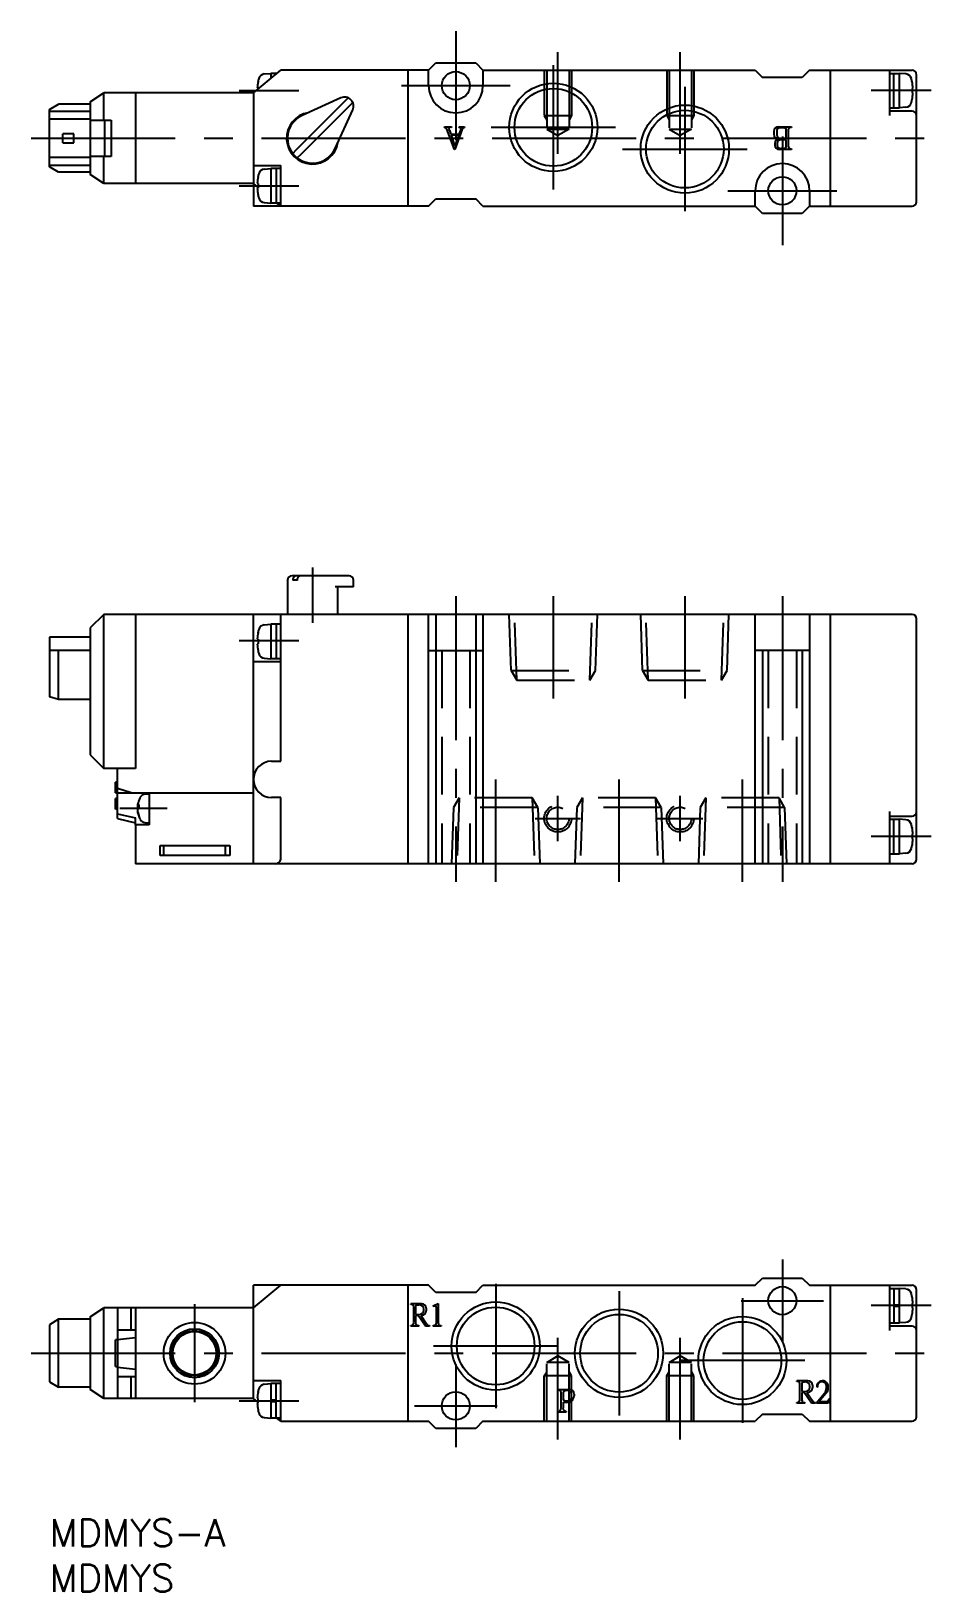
# Model space of a CAD drawing. Extents: x -2 to 98, y -8 to 164.
import ezdxf

# ---------------------------------------------------------------- set-up
doc = ezdxf.new("R2010")
doc.units = 0
doc.header["$LTSCALE"] = 0.5
doc.linetypes.add('CENTER', pattern=[50.8, 31.75, -6.35, 6.35, -6.35])
doc.linetypes.add('DASHED', pattern=[19.05, 12.7, -6.35])
for name, color, linetype in [('MSM_CENTER', 1, 'CENTER'), ('MSM_CONTINUOUS', 7, 'CONTINUOUS'), ('MSM_DASHED', 4, 'DASHED'), ('MSM_NARROW', 5, 'CONTINUOUS'), ('MSM_PART_NUMBER', 7, 'CONTINUOUS')]:
    doc.layers.add(name, color=color, linetype=linetype)
doc.styles.get("Standard").update_dxf_attribs({"font": 'txt.shx', "height": 3, "bigfont": 'bigfont.shx'})

# ---------------------------------------------------------------- blocks, each defined once
blk = doc.blocks.new('*U1')
at = {"layer": 'MSM_PART_NUMBER'}
blk.add_text('MDMYS-A', height=3, dxfattribs=at).set_placement((0, -3))
blk = doc.blocks.new('*U2')
at = {"layer": 'MSM_PART_NUMBER'}
blk.add_text('MDMYS', height=3, dxfattribs=at).set_placement((0, -8))

msp = doc.modelspace()

# ---------------------------------------------------------------- linework, layer by layer
at = {"layer": 'MSM_CENTER'}
for p, q in [((44.8, 164.08), (44.8, 152.08)), ((56.05, 150.57), (56.05, 161.78)), ((69.55, 150.57), (69.55, 161.78)), ((55.55, 160.34), (55.55, 146.62)), ((20.91, 157.53), (27.5, 157.53)), ((38.8, 158.08), (50.8, 158.08)), ((70.05, 157.94), (70.05, 144.22)), ((97.19, 157.53), (90.6, 157.53)), ((62.41, 153.48), (48.69, 153.48)), ((-2, 152.28), (97.6, 152.28)), ((80.8, 152.48), (80.8, 140.48)), ((63.19, 151.08), (76.91, 151.08)), ((20.91, 147.03), (27.5, 147.03)), ((74.8, 146.48), (86.8, 146.48)), ((29, 104.95), (29, 98.83)), ((44.8, 101.78), (44.8, 70.28)), ((55.55, 101.78), (55.55, 90.51)), ((70.05, 101.78), (70.05, 90.51)), ((80.8, 101.78), (80.8, 70.28)), ((20.91, 96.9), (27.5, 96.9)), ((49.2, 70.28), (49.2, 81.55)), ((62.8, 70.28), (62.8, 81.55)), ((76.4, 70.28), (76.4, 81.55)), ((56.05, 74.78), (56.05, 79.78)), ((69.55, 74.78), (69.55, 79.78)), ((13, 78.38), (7.76, 78.38)), ((53.55, 77.28), (58.55, 77.28)), ((67.05, 77.28), (72.05, 77.28)), ((97.19, 75.28), (90.6, 75.28)), ((80.8, 28.65), (80.8, 19.55)), ((49.2, 25.96), (49.2, 12.24)), ((62.8, 25.16), (62.8, 11.44)), ((76.25, 24.1), (85.35, 24.1)), ((76.4, 24.36), (76.4, 10.64)), ((16, 23.7), (16, 12.9)), ((97.19, 23.55), (90.6, 23.55)), ((56.06, 19.1), (42.34, 19.1)), ((56.05, 8.8), (56.05, 20.01)), ((69.55, 8.8), (69.55, 20.01)), ((-2, 18.3), (97.6, 18.3)), ((69.55, 18.82), (69.54, 18.82)), ((83.26, 17.5), (69.54, 17.5)), ((44.8, 17.05), (44.8, 7.95)), ((20.91, 13.05), (27.5, 13.05)), ((40.25, 12.5), (49.35, 12.5))]:
    msp.add_line(p, q, dxfattribs=at)
at = {"layer": 'MSM_CONTINUOUS'}
for p, q in [((41.8, 159.78), (42.6, 160.58)), ((42.6, 160.58), (47, 160.58)), ((47, 160.58), (47.8, 159.78)), ((22.5, 157.28), (25.5, 159.78)), ((23, 158.5), (23, 158.51)), ((23.69, 159.37), (24.4, 159.43)), ((24.4, 159.43), (24.4, 158.86)), ((25.08, 159.43), (24.4, 159.43)), ((25, 159.43), (25, 159.36)), ((41.8, 159.78), (25.5, 159.78)), ((39.5, 159.78), (39.5, 144.78)), ((41.8, 158.08), (41.8, 159.78)), ((47.8, 159.78), (47.8, 158.08)), ((47.8, 159.78), (77.8, 159.78)), ((77.8, 159.78), (78.6, 158.98)), ((83, 158.98), (78.6, 158.98)), ((83.8, 159.78), (83, 158.98)), ((83.8, 159.78), (95.1, 159.78)), ((86.1, 144.78), (86.1, 159.78)), ((92.6, 159.78), (92.6, 154.78)), ((92.6, 159.43), (93.7, 159.43)), ((93.1, 155.63), (93.1, 159.43)), ((94.41, 159.37), (93.7, 159.43)), ((93.7, 155.63), (93.7, 159.43)), ((95.1, 158.51), (95.1, 158.5)), ((95.6, 145.28), (95.6, 159.28)), ((4.5, 156.28), (6, 157.28)), ((6, 154.28), (6, 157.28)), ((22.5, 157.28), (6, 157.28)), ((9.5, 157.28), (9.5, 147.28)), ((22.5, 157.28), (22.5, 144.78)), ((23, 157.78), (22.91, 157.78)), ((23, 157.7), (23, 157.78)), ((27.18, 150.96), (32.95, 156.72)), ((32.12, 156.72), (27.86, 154.78)), ((95.19, 157.78), (95.1, 157.78)), ((95.1, 157.78), (95.1, 157.28)), ((95.1, 157.28), (95.19, 157.28)), ((0, 155.43), (1, 156.03)), ((0, 149.13), (0, 155.43)), ((0, 155.28), (4.5, 155.28)), ((4.5, 156.03), (1, 156.03)), ((4.5, 156.28), (4.5, 148.28)), ((33.04, 155.82), (27.68, 150.46)), ((31.5, 151.14), (33.45, 155.4)), ((33.45, 156.23), (33.04, 155.82)), ((92.6, 155.63), (93.7, 155.63)), ((95.1, 155.28), (92.6, 155.28)), ((94.41, 155.69), (93.7, 155.63)), ((95.1, 156.56), (95.1, 156.55)), ((4.5, 154.38), (0, 154.38)), ((4.5, 154.28), (6.8, 154.28)), ((6.08, 154.28), (6.08, 150.28)), ((6.8, 154.28), (6.8, 150.28)), ((43.55, 153.53), (44.34, 153.53)), ((43.55, 153.46), (43.55, 153.53)), ((44.67, 151.03), (43.83, 153.28)), ((44.09, 153.16), (44.25, 152.72)), ((44.34, 153.53), (44.34, 153.46)), ((45.51, 153.27), (44.69, 151.03)), ((45.16, 153.53), (45.77, 153.53)), ((45.16, 153.46), (45.16, 153.53)), ((45.74, 153.46), (45.77, 153.46)), ((45.77, 153.53), (45.77, 153.46)), ((80.37, 153.53), (81.8, 153.53)), ((81.01, 153.42), (80.48, 153.42)), ((81.23, 152.26), (81.23, 153.24)), ((81.8, 153.53), (81.8, 153.46)), ((1.5, 151.78), (1.5, 152.78)), ((2.7, 152.78), (1.5, 152.78)), ((1.5, 151.78), (2.7, 151.78)), ((2.7, 151.78), (2.7, 152.78)), ((26.3, 152.78), (26.19, 152.78)), ((26.3, 151.78), (26.19, 151.78)), ((44.25, 152.72), (45.19, 152.72)), ((44.29, 152.6), (44.71, 151.38)), ((45.16, 152.6), (44.29, 152.6)), ((44.71, 151.38), (45.16, 152.6)), ((45.19, 152.72), (45.35, 153.15)), ((79.87, 153.03), (79.87, 152.71)), ((79.96, 151.71), (79.96, 151.53)), ((80.18, 153.12), (80.18, 152.66)), ((80.23, 151.71), (80.23, 151.54)), ((80.37, 152.21), (80.52, 152.21)), ((81.23, 152.26), (80.58, 152.26)), ((81.23, 152.12), (80.63, 152.11)), ((81.23, 151.44), (81.23, 152.12)), ((81.44, 153.08), (81.44, 151.42)), ((0, 150.18), (4.5, 150.18)), ((6.8, 150.28), (4.5, 150.28)), ((6, 147.28), (6, 150.28)), ((27.18, 150.96), (26.82, 150.6)), ((27.68, 150.46), (27.32, 150.1)), ((44.69, 151.03), (44.67, 151.03)), ((81.8, 151.03), (80.46, 151.03)), ((80.93, 151.14), (80.63, 151.14)), ((81.8, 151.1), (81.8, 151.03)), ((4.5, 149.28), (0, 149.28)), ((1, 148.53), (0, 149.13)), ((4.5, 148.53), (1, 148.53)), ((6, 147.28), (4.5, 148.28)), ((22.5, 149.28), (25.5, 149.28)), ((23, 148), (23, 148.01)), ((23.69, 148.87), (24.4, 148.93)), ((24.4, 148.93), (24.4, 145.13)), ((25.5, 148.93), (24.4, 148.93)), ((25, 148.93), (25, 145.13)), ((25.5, 144.78), (25.5, 149.28)), ((22.5, 147.28), (6, 147.28)), ((22.8, 147.03), (22.5, 147.28)), ((23, 146.86), (22.8, 147.03)), ((23, 147.28), (22.91, 147.28)), ((22.91, 146.78), (23, 146.78)), ((23, 147.28), (23, 146.78)), ((77.8, 144.78), (77.8, 146.48)), ((83.8, 146.48), (83.8, 144.78)), ((41.8, 144.78), (22.5, 144.78)), ((23, 146.05), (23, 146.06)), ((23.69, 145.19), (24.4, 145.13)), ((25.5, 145.13), (24.4, 145.13)), ((25.5, 144.78), (25.08, 145.13)), ((41.8, 144.78), (42.6, 145.58)), ((42.6, 145.58), (47, 145.58)), ((47.8, 144.78), (47, 145.58)), ((47.8, 144.78), (77.8, 144.78)), ((78.6, 143.98), (77.8, 144.78)), ((83.8, 144.78), (83, 143.98)), ((83.8, 144.78), (95.1, 144.78)), ((83, 143.98), (78.6, 143.98)), ((26.25, 103.53), (26.25, 99.78)), ((33.04, 104.03), (26.75, 104.03)), ((27.32, 103.53), (26.82, 103.53)), ((33.54, 102.83), (33.54, 103.53)), ((33.54, 102.83), (31.5, 102.83)), ((31.75, 102.83), (31.75, 99.78)), ((6, 99.78), (4.5, 98.28)), ((4.5, 98.28), (4.5, 84.28)), ((6, 82.78), (6, 99.78)), ((95.1, 99.78), (6, 99.78)), ((9.5, 99.78), (9.5, 82.78)), ((22.5, 72.28), (22.5, 99.78)), ((23.69, 98.62), (24.4, 98.68)), ((24.4, 98.68), (24.4, 94.88)), ((25.5, 98.68), (24.4, 98.68)), ((25, 98.68), (25, 94.88)), ((25.5, 83.58), (25.5, 99.78)), ((39.5, 99.78), (39.5, 72.28)), ((41.8, 72.28), (41.8, 99.78)), ((42.6, 99.78), (42.6, 72.28)), ((47, 99.78), (47, 72.28)), ((47.8, 99.78), (47.8, 72.28)), ((77.8, 72.28), (77.8, 99.78)), ((83.8, 99.78), (83.8, 72.28)), ((86.1, 72.28), (86.1, 99.78)), ((95.6, 72.78), (95.6, 99.28)), ((0, 97.28), (0, 90.68)), ((4.5, 97.28), (0, 97.28)), ((23, 97.03), (22.91, 97.03)), ((22.91, 96.53), (23, 96.53)), ((23, 97.75), (23, 97.76)), ((23, 97.03), (23, 96.53)), ((4.5, 95.78), (0, 95.78)), ((1, 90.38), (1, 95.78)), ((23, 95.8), (23, 95.81)), ((23.69, 94.94), (24.4, 94.88)), ((25.5, 94.88), (24.4, 94.88)), ((83.8, 95.78), (77.8, 95.78)), ((78.6, 95.78), (78.6, 72.28)), ((83, 95.78), (83, 72.28)), ((22.8, 94.53), (22.5, 94.54)), ((25.5, 94.53), (22.8, 94.53)), ((1, 90.38), (0, 90.68)), ((4.5, 90.38), (1, 90.38)), ((4.5, 84.28), (6, 82.78)), ((9.5, 82.78), (6, 82.78)), ((7.5, 77.8), (7.5, 82.78)), ((24.5, 83.58), (25.5, 83.58)), ((7.5, 81.28), (7.3, 81.28)), ((7.3, 80.08), (7.3, 81.28)), ((7.3, 80.08), (22.5, 80.08)), ((7.5, 79.48), (7.3, 79.48)), ((7.3, 78.28), (7.3, 79.48)), ((9, 80.08), (7.5, 80.58)), ((9.86, 79.25), (9.76, 78.9)), ((10.53, 79.94), (11, 79.98)), ((11, 80.08), (11, 76.56)), ((25.5, 79.58), (24.5, 79.58)), ((25.5, 72.78), (25.5, 79.58)), ((7.5, 78.28), (7.3, 78.28)), ((7.5, 77.28), (7.5, 77.8)), ((7.5, 77.79), (9.5, 77.34)), ((9.76, 78.71), (9.76, 78.9)), ((9.86, 78.8), (9.76, 78.71)), ((9.76, 78.71), (9.86, 78.7)), ((9.76, 78.48), (9.76, 78.71)), ((9.76, 78.48), (9.86, 78.49)), ((9.76, 78.48), (9.86, 78.39)), ((9.86, 78.36), (9.76, 78.28)), ((9.86, 78.36), (9.76, 78.28)), ((9.76, 77.96), (9.76, 78.28)), ((9.76, 77.85), (9.76, 77.96)), ((9.76, 77.96), (9.86, 77.61)), ((9.76, 77.85), (9.78, 77.87)), ((9.76, 77.85), (9.86, 77.51)), ((9.86, 78.8), (9.86, 78.36)), ((9.86, 77.61), (9.86, 77.51)), ((92.6, 78.03), (92.6, 72.28)), ((92.6, 77.53), (95.1, 77.53)), ((7.5, 77.28), (9.5, 76.78)), ((9.5, 76.56), (9.5, 77.34)), ((11, 76.56), (9.5, 76.56)), ((9.5, 76.56), (9.5, 72.28)), ((10.53, 76.82), (11, 76.78)), ((92.6, 77.18), (93.7, 77.18)), ((93.1, 73.38), (93.1, 77.18)), ((94.41, 77.12), (93.7, 77.18)), ((93.7, 73.38), (93.7, 77.18)), ((95.1, 76.26), (95.1, 76.25)), ((12.2, 73.18), (12.2, 74.28)), ((12.2, 74.28), (19.9, 74.28)), ((12.6, 73.18), (12.6, 74.28)), ((19.4, 73.18), (19.4, 74.28)), ((19.9, 74.28), (19.9, 73.18)), ((95.19, 75.53), (95.1, 75.53)), ((95.1, 75.53), (95.1, 75.03)), ((95.1, 75.03), (95.19, 75.03)), ((95.1, 74.31), (95.1, 74.3)), ((95.1, 72.28), (9.5, 72.28)), ((19.9, 73.18), (12.2, 73.18)), ((92.6, 73.38), (93.7, 73.38)), ((94.41, 73.44), (93.7, 73.38)), ((77.8, 25.8), (78.6, 26.6)), ((78.6, 26.6), (83, 26.6)), ((83, 26.6), (83.8, 25.8)), ((22.5, 23.3), (25.5, 25.8)), ((41.8, 25.8), (22.5, 25.8)), ((22.5, 13.3), (22.5, 25.8)), ((39.5, 25.8), (39.5, 10.8)), ((42.6, 25), (41.8, 25.8)), ((47, 25), (42.6, 25)), ((47, 25), (47.8, 25.8)), ((47.8, 25.8), (77.8, 25.8)), ((83.8, 25.8), (95.1, 25.8)), ((86.1, 10.8), (86.1, 25.8)), ((92.6, 25.8), (92.6, 20.8)), ((92.6, 25.45), (93.7, 25.45)), ((93.1, 25.45), (93.1, 21.65)), ((94.41, 25.39), (93.7, 25.45)), ((93.7, 21.65), (93.7, 25.45)), ((95.1, 24.53), (95.1, 24.52)), ((95.6, 11.3), (95.6, 25.3)), ((4.5, 22.3), (6, 23.3)), ((22.5, 23.3), (6, 23.3)), ((6, 13.3), (6, 23.3)), ((7.5, 23.3), (7.5, 13.3)), ((9, 20.9), (9, 23.3)), ((9.5, 23.3), (9.5, 13.3)), ((39.84, 23.69), (39.84, 23.76)), ((41.05, 23.76), (39.84, 23.76)), ((40.16, 21.68), (40.16, 23.47)), ((40.37, 23.44), (40.37, 22.57)), ((40.37, 22.57), (40.77, 22.57)), ((40.65, 22.47), (40.37, 22.45)), ((40.37, 22.45), (40.37, 21.61)), ((40.57, 23.64), (40.77, 23.64)), ((41.45, 21.3), (40.65, 22.47)), ((41.07, 22.49), (40.93, 22.48)), ((40.93, 22.48), (41.59, 21.5)), ((41.27, 23.07), (41.27, 23.14)), ((41.55, 23.26), (41.55, 22.99)), ((42.29, 23.53), (42.85, 23.8)), ((42.29, 23.48), (42.53, 23.54)), ((42.29, 23.48), (42.29, 23.53)), ((42.67, 21.69), (42.67, 23.35)), ((42.85, 23.8), (42.85, 21.62)), ((93.1, 23.65), (93.7, 23.65)), ((93.7, 23.45), (93.1, 23.45)), ((95.19, 23.8), (95.1, 23.8)), ((95.1, 23.8), (95.1, 23.3)), ((95.1, 23.3), (95.19, 23.3)), ((95.1, 22.58), (95.1, 22.57)), ((1, 22.05), (0, 21.45)), ((0, 21.45), (0, 15.15)), ((4.5, 22.05), (1, 22.05)), ((1, 14.55), (1, 22.05)), ((4.5, 22.3), (4.5, 14.3)), ((7.5, 20.9), (9.5, 20.9)), ((39.84, 21.3), (39.84, 21.37)), ((40.71, 21.3), (39.84, 21.3)), ((40.71, 21.37), (40.71, 21.3)), ((41.91, 21.3), (41.45, 21.3)), ((41.91, 21.37), (41.91, 21.3)), ((42.32, 21.3), (42.32, 21.37)), ((43.2, 21.3), (42.32, 21.3)), ((43.2, 21.37), (43.2, 21.3)), ((92.6, 21.65), (93.7, 21.65)), ((95.1, 21.3), (92.6, 21.3)), ((94.41, 21.71), (93.7, 21.65)), ((7.5, 19.77), (7.3, 19.77)), ((7.3, 16.83), (7.3, 19.77)), ((7.5, 19.82), (9.5, 20.05)), ((7.3, 16.83), (7.5, 16.83)), ((7.5, 16.78), (9.5, 16.55)), ((9.5, 15.7), (7.5, 15.7)), ((9, 13.3), (9, 15.7)), ((0, 15.15), (1, 14.55)), ((4.5, 14.55), (1, 14.55)), ((6, 13.3), (4.5, 14.3)), ((22.5, 15.3), (25.5, 15.3)), ((23, 14.02), (23, 14.03)), ((23.69, 14.89), (24.4, 14.95)), ((24.4, 14.95), (24.4, 11.15)), ((25.5, 14.95), (24.4, 14.95)), ((25, 11.15), (25, 14.95)), ((25.5, 10.8), (25.5, 15.3)), ((56.08, 14.3), (57.34, 14.3)), ((56.08, 14.23), (56.08, 14.3)), ((56.4, 12.29), (56.4, 13.88)), ((56.62, 13.88), (56.62, 13.34)), ((57.16, 14.18), (56.92, 14.18)), ((57.56, 13.44), (57.56, 13.78)), ((57.84, 13.8), (57.84, 13.61)), ((82.4, 15.2), (82.4, 15.27)), ((83.61, 15.27), (82.4, 15.27)), ((82.72, 13.14), (82.72, 14.98)), ((82.93, 14.85), (82.93, 14.08)), ((82.93, 14.08), (83.33, 14.08)), ((83.21, 13.97), (82.93, 13.96)), ((82.93, 13.96), (82.93, 13.11)), ((84, 12.81), (83.21, 13.97)), ((83.23, 15.15), (83.33, 15.15)), ((83.49, 13.99), (84.15, 13.01)), ((83.63, 13.99), (83.49, 13.99)), ((83.83, 14.58), (83.83, 14.65)), ((84.11, 14.77), (84.11, 14.49)), ((84.58, 12.82), (85.46, 13.89)), ((84.66, 14.57), (84.59, 14.58)), ((85.73, 14.03), (84.87, 12.98)), ((22.5, 13.3), (6, 13.3)), ((23, 12.88), (22.5, 13.3)), ((23, 13.3), (22.91, 13.3)), ((22.91, 12.8), (23, 12.8)), ((23, 12.8), (23, 13.3)), ((23, 12.07), (23, 12.08)), ((24.4, 13.15), (25, 13.15)), ((25, 12.95), (24.4, 12.95)), ((56.62, 12.92), (56.62, 12.24)), ((56.62, 12.92), (57.13, 12.91)), ((56.92, 13.04), (57.16, 13.04)), ((82.4, 12.81), (82.4, 12.87)), ((83.27, 12.81), (82.4, 12.81)), ((83.27, 12.87), (83.27, 12.81)), ((84.47, 12.81), (84, 12.81)), ((84.47, 12.87), (84.47, 12.81)), ((84.58, 12.8), (84.58, 12.82)), ((85.83, 12.8), (84.58, 12.8)), ((84.87, 12.98), (85.62, 12.98)), ((86.01, 13.29), (85.83, 12.8)), ((85.94, 13.29), (86.01, 13.29)), ((23.69, 11.21), (24.4, 11.15)), ((25.5, 11.15), (24.4, 11.15)), ((25.5, 10.8), (25.08, 11.15)), ((25.5, 10.8), (41.8, 10.8)), ((42.6, 10), (41.8, 10.8)), ((47.8, 10.8), (47, 10)), ((47.8, 10.8), (77.8, 10.8)), ((56.08, 11.8), (56.08, 11.87)), ((56.97, 11.8), (56.08, 11.8)), ((56.97, 11.87), (56.97, 11.8)), ((78.6, 11.6), (77.8, 10.8)), ((78.6, 11.6), (83, 11.6)), ((83, 11.6), (83.8, 10.8)), ((83.8, 10.8), (95.1, 10.8)), ((47, 10), (42.6, 10))]:
    msp.add_line(p, q, dxfattribs=at)
for centre, radius in [((44.8, 158.08), 1.55), ((55.55, 153.48), 4.28), ((70.05, 151.08), 4.28), ((80.8, 146.48), 1.55), ((80.8, 24.1), 1.55), ((49.2, 19.1), 4.28), ((62.8, 18.3), 4.28), ((16, 18.3), 3.4), ((16, 18.3), 2.7), ((16, 18.3), 2.5), ((16, 18.3), 2.4), ((76.4, 17.5), 4.28), ((44.8, 12.5), 1.55)]:
    msp.add_circle(centre, radius, dxfattribs=at)
for centre, radius, start, end in [((27.9, 157.53), 4.99, 168.7781, 177.1016), ((27.9, 157.53), 5, 164.6149, 168.738), ((23.75, 158.67), 0.7, 95, 164.6149), ((94.35, 158.67), 0.7, 15.3851, 85), ((90.2, 157.53), 5, 11.262, 15.3851), ((95.1, 159.28), 0.5, 0, 90), ((90.2, 157.53), 4.99, 2.8984, 11.2219), ((32.54, 155.81), 1, 335.4873, 114.5127), ((44.8, 158.08), 3, 180, 0), ((90.2, 157.53), 4.99, 348.7781, 357.1016), ((29, 152.28), 2.85, 99.2899, 350.7101), ((94.35, 156.39), 0.7, 275, 344.6149), ((90.2, 157.53), 5, 344.6149, 348.738), ((95.1, 154.78), 0.5, 0, 90), ((29, 152.28), 2.75, 114.5127, 335.4873), ((43.41, 152.95), 0.533, 39.0811, 75.282), ((44.24, 153.29), 0.2, 60.8036, 221.4854), ((45.16, 153.25), 0.218, 333.7581, 89.5928), ((45.79, 153.16), 0.3, 100.8916, 159.7993), ((80.37, 153.03), 0.5, 90, 180), ((80.48, 153.12), 0.3, 90, 180), ((81.03, 153.22), 0.195, 4.039, 96.0231), ((81.74, 153.16), 0.311, 78.4413, 194.1745), ((80.37, 152.71), 0.5, 180, 270), ((80.46, 151.71), 0.5, 90, 180), ((80.46, 151.53), 0.5, 180, 270), ((80.58, 152.66), 0.4, 180, 270), ((80.63, 151.71), 0.4, 90.507, 180), ((80.63, 151.54), 0.4, 180, 270), ((80.93, 151.44), 0.3, 270, 0), ((81.75, 151.4), 0.311, 176.4208, 279.7825), ((27.9, 147.03), 4.99, 168.7781, 177.1016), ((27.9, 147.03), 5, 164.6149, 168.738), ((23.75, 148.17), 0.7, 95, 164.6149), ((80.8, 146.48), 3, 0, 180), ((27.9, 147.03), 4.99, 182.8984, 191.2219), ((27.9, 147.03), 5, 191.262, 195.3851), ((23.75, 145.89), 0.7, 195.3851, 265), ((95.1, 145.28), 0.5, 270, 0), ((26.75, 103.53), 0.5, 90, 180), ((27.27, 103.59), 0.454, 102.1556, 187.0725), ((27.78, 103.58), 0.464, 105.7521, 186.6045), ((33.04, 103.53), 0.5, 0, 90), ((27.9, 96.78), 5, 164.6149, 168.738), ((23.75, 97.92), 0.7, 95, 164.6149), ((95.1, 99.28), 0.5, 0, 90), ((27.9, 96.78), 4.99, 168.7781, 177.1016), ((27.9, 96.78), 4.99, 182.8984, 191.2219), ((27.9, 96.78), 5, 191.262, 195.3851), ((23.75, 95.64), 0.7, 195.3851, 265), ((24.5, 81.58), 2, 90, 270), ((12.2, 78.38), 2.5, 150.3135, 159.6536), ((10.58, 79.3), 0.64, 95, 150.3135), ((12.2, 78.38), 2.5, 200.3464, 209.6865), ((95.1, 78.03), 0.5, 270, 0), ((10.58, 77.46), 0.64, 209.6865, 265), ((94.35, 76.42), 0.7, 15.3851, 85), ((90.2, 75.28), 5, 11.262, 15.3851), ((90.2, 75.28), 4.99, 2.8984, 11.2219), ((90.2, 75.28), 5, 344.6149, 348.738), ((90.2, 75.28), 4.99, 348.7781, 357.1016), ((24.94, 72.84), 0.56, 265.6059, 354.0052), ((94.35, 74.14), 0.7, 275, 344.6149), ((95.1, 72.78), 0.5, 270, 0), ((94.35, 24.69), 0.7, 15.3851, 85), ((90.2, 23.55), 5, 11.262, 15.3851), ((95.1, 25.3), 0.5, 0, 90), ((90.2, 23.55), 4.99, 2.8984, 11.2219), ((39.88, 23.4), 0.291, 13.4466, 97.4683), ((40.57, 23.44), 0.2, 90, 180), ((40.77, 23.14), 0.5, 0, 90), ((40.77, 23.07), 0.5, 270, 0), ((41.05, 23.26), 0.5, 0, 90), ((41.05, 22.99), 0.5, 272.7263, 0), ((42.48, 23.36), 0.186, 356.7303, 74.7245), ((90.2, 23.55), 5, 344.6149, 348.738), ((90.2, 23.55), 4.99, 348.7781, 357.1016), ((39.88, 21.65), 0.289, 263.4865, 4.7379), ((40.67, 21.66), 0.299, 190.7577, 278.423), ((41.86, 21.69), 0.324, 215.1023, 278.7951), ((42.39, 21.64), 0.28, 255.9039, 10.0669), ((43.11, 21.61), 0.257, 176.271, 290.6976), ((94.35, 22.41), 0.7, 275, 344.6149), ((95.1, 20.8), 0.5, 0, 90), ((27.9, 13.05), 4.99, 168.7781, 177.1016), ((27.9, 13.05), 5, 164.6149, 168.738), ((23.75, 14.19), 0.7, 95, 164.6149), ((56.13, 13.96), 0.281, 344.1421, 100.6789), ((56.92, 13.88), 0.3, 90, 180), ((57.16, 13.78), 0.4, 0, 90), ((57.34, 13.8), 0.5, 360, 90), ((82.44, 14.91), 0.291, 13.4466, 97.4683), ((83.23, 14.85), 0.3, 90, 180), ((83.33, 14.65), 0.5, 0, 90), ((83.33, 14.58), 0.5, 270, 0), ((83.61, 14.77), 0.5, 0, 90), ((83.61, 14.49), 0.5, 272.7263, 0), ((85.22, 14.63), 0.634, 0, 184.1928), ((85.16, 14.64), 0.506, 344.799, 187.8802), ((84.27, 14.58), 1.38, 329.7423, 356.9824), ((84.9, 14.52), 0.962, 329.5707, 6.6535), ((27.9, 13.05), 4.99, 182.8984, 191.2219), ((27.9, 13.05), 5, 191.262, 195.3851), ((55.98, 12.28), 0.424, 283.8504, 1.6799), ((56.92, 13.34), 0.3, 180, 270), ((57.03, 12.28), 0.414, 184.5785, 262.2392), ((57.14, 13.61), 0.7, 268.888, 0), ((57.16, 13.44), 0.4, 270, 0), ((82.43, 13.16), 0.289, 263.4525, 355.8546), ((83.23, 13.17), 0.299, 190.9305, 278.3936), ((84.39, 13.14), 0.276, 208.6728, 285.2246), ((85.65, 13.27), 0.291, 263.7269, 2.6172), ((23.75, 11.91), 0.7, 195.3851, 265), ((95.1, 11.3), 0.5, 270, 0)]:
    msp.add_arc(centre, radius, start, end, dxfattribs=at)
at = {"layer": 'MSM_DASHED'}
for p, q in [((54.55, 159.78), (54.55, 154.78)), ((54.82, 159.78), (54.82, 153.28)), ((57.28, 159.78), (57.28, 153.28)), ((57.55, 159.78), (57.55, 154.78)), ((68.05, 159.78), (68.05, 154.78)), ((68.32, 159.78), (68.32, 153.28)), ((70.78, 159.78), (70.78, 153.28)), ((71.05, 159.78), (71.05, 154.78)), ((54.55, 154.78), (54.82, 154.31)), ((54.55, 154.78), (57.55, 154.78)), ((54.82, 153.28), (57.28, 153.28)), ((54.82, 153.28), (56.05, 152.57)), ((57.28, 153.28), (56.05, 152.57)), ((57.55, 154.78), (57.28, 154.31)), ((68.05, 154.78), (68.32, 154.31)), ((68.05, 154.78), (71.05, 154.78)), ((68.32, 153.28), (70.78, 153.28)), ((68.32, 153.28), (69.55, 152.57)), ((70.78, 153.28), (69.55, 152.57)), ((71.05, 154.78), (70.78, 154.31)), ((50.9, 93.58), (50.69, 99.78)), ((51.52, 92.51), (51.27, 99.78)), ((59.58, 92.51), (59.83, 99.78)), ((60.2, 93.58), (60.41, 99.78)), ((65.4, 93.58), (65.19, 99.78)), ((66.02, 92.51), (65.77, 99.78)), ((74.08, 92.51), (74.33, 99.78)), ((74.7, 93.58), (74.91, 99.78)), ((41.8, 95.78), (47.8, 95.78)), ((43.25, 95.78), (43.25, 72.28)), ((46.35, 95.78), (46.35, 72.28)), ((79.25, 95.78), (79.25, 72.28)), ((82.35, 95.78), (82.35, 72.28)), ((50.9, 93.58), (51.52, 92.51)), ((50.9, 93.58), (60.2, 93.58)), ((59.58, 92.51), (60.2, 93.58)), ((65.4, 93.58), (66.02, 92.51)), ((65.4, 93.58), (74.7, 93.58)), ((74.08, 92.51), (74.7, 93.58)), ((51.52, 92.51), (59.58, 92.51)), ((66.02, 92.51), (74.08, 92.51)), ((45.17, 79.55), (44.55, 78.48)), ((45.17, 79.55), (44.92, 72.28)), ((53.23, 79.55), (45.17, 79.55)), ((53.23, 79.55), (53.48, 72.28)), ((53.85, 78.48), (53.23, 79.55)), ((58.77, 79.55), (58.15, 78.48)), ((58.77, 79.55), (58.52, 72.28)), ((66.83, 79.55), (58.77, 79.55)), ((66.83, 79.55), (67.08, 72.28)), ((67.45, 78.48), (66.83, 79.55)), ((72.37, 79.55), (71.75, 78.48)), ((72.37, 79.55), (72.12, 72.28)), ((80.43, 79.55), (72.37, 79.55)), ((80.43, 79.55), (80.68, 72.28)), ((81.05, 78.48), (80.43, 79.55)), ((44.55, 78.48), (44.34, 72.28)), ((53.85, 78.48), (44.55, 78.48)), ((53.85, 78.48), (54.06, 72.28)), ((58.15, 78.48), (57.94, 72.28)), ((67.45, 78.48), (58.15, 78.48)), ((67.45, 78.48), (67.66, 72.28)), ((71.75, 78.48), (71.54, 72.28)), ((81.05, 78.48), (71.75, 78.48)), ((81.05, 78.48), (81.26, 72.28)), ((54.82, 17.3), (56.05, 18.01)), ((57.28, 17.3), (54.82, 17.3)), ((54.82, 10.8), (54.82, 17.3)), ((57.28, 17.3), (56.05, 18.01)), ((57.28, 10.8), (57.28, 17.3)), ((68.32, 17.3), (69.55, 18.01)), ((70.78, 17.3), (68.32, 17.3)), ((68.32, 10.8), (68.32, 17.3)), ((70.78, 17.3), (69.55, 18.01)), ((70.78, 10.8), (70.78, 17.3)), ((54.55, 15.8), (54.82, 16.27)), ((57.55, 15.8), (54.55, 15.8)), ((54.55, 10.8), (54.55, 15.8)), ((57.55, 15.8), (57.28, 16.27)), ((57.55, 10.8), (57.55, 15.8)), ((68.05, 15.8), (68.32, 16.27)), ((71.05, 15.8), (68.05, 15.8)), ((68.05, 10.8), (68.05, 15.8)), ((71.05, 15.8), (70.78, 16.27)), ((71.05, 10.8), (71.05, 15.8))]:
    msp.add_line(p, q, dxfattribs=at)
for centre, radius in [((56.05, 77.28), 1.5), ((56.05, 77.28), 1.23), ((69.55, 77.28), 1.5), ((69.55, 77.28), 1.23)]:
    msp.add_circle(centre, radius, dxfattribs=at)
at = {"layer": 'MSM_NARROW'}
for centre in [(55.55, 153.48), (70.05, 151.08), (49.2, 19.1), (62.8, 18.3), (76.4, 17.5)]:
    msp.add_circle(centre, 4.86, dxfattribs=at)

# ---------------------------------------------------------------- block references
at = {"layer": 'MSM_CONTINUOUS'}
for name in ['*U1', '*U2']:
    msp.add_blockref(name, (0, 0), dxfattribs=at)

doc.saveas('drawing.dxf')
